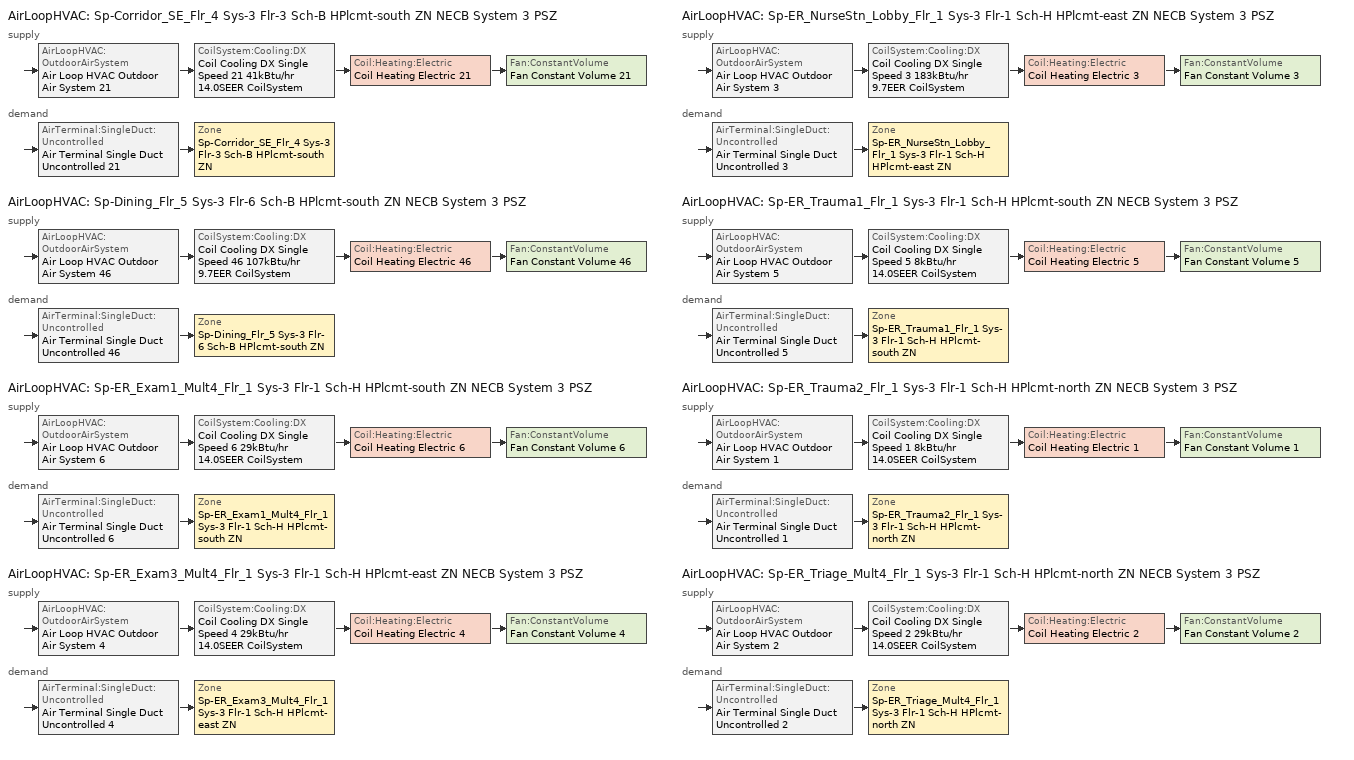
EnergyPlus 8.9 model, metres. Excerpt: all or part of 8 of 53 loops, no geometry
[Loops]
AirLoopHVAC 'Sp-Corridor_SE_Flr_4 Sys-3 Flr-3 Sch-B HPlcmt-south ZN NECB System 3 PSZ'
 supply: AirLoopHVAC:OutdoorAirSystem 'Air Loop HVAC Outdoor Air System 21' > CoilSystem:Cooling:DX 'Coil Cooling DX Single Speed 21 41kBtu/hr 14.0SEER CoilSystem' > Coil:Heating:Electric 'Coil Heating Electric 21' > Fan:ConstantVolume 'Fan Constant Volume 21'
 demand: AirTerminal:SingleDuct:Uncontrolled 'Air Terminal Single Duct Uncontrolled 21' > Zone 'Sp-Corridor_SE_Flr_4 Sys-3 Flr-3 Sch-B HPlcmt-south ZN'
AirLoopHVAC 'Sp-Dining_Flr_5 Sys-3 Flr-6 Sch-B HPlcmt-south ZN NECB System 3 PSZ'
 supply: AirLoopHVAC:OutdoorAirSystem 'Air Loop HVAC Outdoor Air System 46' > CoilSystem:Cooling:DX 'Coil Cooling DX Single Speed 46 107kBtu/hr 9.7EER CoilSystem' > Coil:Heating:Electric 'Coil Heating Electric 46' > Fan:ConstantVolume 'Fan Constant Volume 46'
 demand: AirTerminal:SingleDuct:Uncontrolled 'Air Terminal Single Duct Uncontrolled 46' > Zone 'Sp-Dining_Flr_5 Sys-3 Flr-6 Sch-B HPlcmt-south ZN'
AirLoopHVAC 'Sp-ER_Exam1_Mult4_Flr_1 Sys-3 Flr-1 Sch-H HPlcmt-south ZN NECB System 3 PSZ'
 supply: AirLoopHVAC:OutdoorAirSystem 'Air Loop HVAC Outdoor Air System 6' > CoilSystem:Cooling:DX 'Coil Cooling DX Single Speed 6 29kBtu/hr 14.0SEER CoilSystem' > Coil:Heating:Electric 'Coil Heating Electric 6' > Fan:ConstantVolume 'Fan Constant Volume 6'
 demand: AirTerminal:SingleDuct:Uncontrolled 'Air Terminal Single Duct Uncontrolled 6' > Zone 'Sp-ER_Exam1_Mult4_Flr_1 Sys-3 Flr-1 Sch-H HPlcmt-south ZN'
AirLoopHVAC 'Sp-ER_Exam3_Mult4_Flr_1 Sys-3 Flr-1 Sch-H HPlcmt-east ZN NECB System 3 PSZ'
 supply: AirLoopHVAC:OutdoorAirSystem 'Air Loop HVAC Outdoor Air System 4' > CoilSystem:Cooling:DX 'Coil Cooling DX Single Speed 4 29kBtu/hr 14.0SEER CoilSystem' > Coil:Heating:Electric 'Coil Heating Electric 4' > Fan:ConstantVolume 'Fan Constant Volume 4'
 demand: AirTerminal:SingleDuct:Uncontrolled 'Air Terminal Single Duct Uncontrolled 4' > Zone 'Sp-ER_Exam3_Mult4_Flr_1 Sys-3 Flr-1 Sch-H HPlcmt-east ZN'
AirLoopHVAC 'Sp-ER_NurseStn_Lobby_Flr_1 Sys-3 Flr-1 Sch-H HPlcmt-east ZN NECB System 3 PSZ'
 supply: AirLoopHVAC:OutdoorAirSystem 'Air Loop HVAC Outdoor Air System 3' > CoilSystem:Cooling:DX 'Coil Cooling DX Single Speed 3 183kBtu/hr 9.7EER CoilSystem' > Coil:Heating:Electric 'Coil Heating Electric 3' > Fan:ConstantVolume 'Fan Constant Volume 3'
 demand: AirTerminal:SingleDuct:Uncontrolled 'Air Terminal Single Duct Uncontrolled 3' > Zone 'Sp-ER_NurseStn_Lobby_Flr_1 Sys-3 Flr-1 Sch-H HPlcmt-east ZN'
AirLoopHVAC 'Sp-ER_Trauma1_Flr_1 Sys-3 Flr-1 Sch-H HPlcmt-south ZN NECB System 3 PSZ'
 supply: AirLoopHVAC:OutdoorAirSystem 'Air Loop HVAC Outdoor Air System 5' > CoilSystem:Cooling:DX 'Coil Cooling DX Single Speed 5 8kBtu/hr 14.0SEER CoilSystem' > Coil:Heating:Electric 'Coil Heating Electric 5' > Fan:ConstantVolume 'Fan Constant Volume 5'
 demand: AirTerminal:SingleDuct:Uncontrolled 'Air Terminal Single Duct Uncontrolled 5' > Zone 'Sp-ER_Trauma1_Flr_1 Sys-3 Flr-1 Sch-H HPlcmt-south ZN'
AirLoopHVAC 'Sp-ER_Trauma2_Flr_1 Sys-3 Flr-1 Sch-H HPlcmt-north ZN NECB System 3 PSZ'
 supply: AirLoopHVAC:OutdoorAirSystem 'Air Loop HVAC Outdoor Air System 1' > CoilSystem:Cooling:DX 'Coil Cooling DX Single Speed 1 8kBtu/hr 14.0SEER CoilSystem' > Coil:Heating:Electric 'Coil Heating Electric 1' > Fan:ConstantVolume 'Fan Constant Volume 1'
 demand: AirTerminal:SingleDuct:Uncontrolled 'Air Terminal Single Duct Uncontrolled 1' > Zone 'Sp-ER_Trauma2_Flr_1 Sys-3 Flr-1 Sch-H HPlcmt-north ZN'
AirLoopHVAC 'Sp-ER_Triage_Mult4_Flr_1 Sys-3 Flr-1 Sch-H HPlcmt-north ZN NECB System 3 PSZ'
 supply: AirLoopHVAC:OutdoorAirSystem 'Air Loop HVAC Outdoor Air System 2' > CoilSystem:Cooling:DX 'Coil Cooling DX Single Speed 2 29kBtu/hr 14.0SEER CoilSystem' > Coil:Heating:Electric 'Coil Heating Electric 2' > Fan:ConstantVolume 'Fan Constant Volume 2'
 demand: AirTerminal:SingleDuct:Uncontrolled 'Air Terminal Single Duct Uncontrolled 2' > Zone 'Sp-ER_Triage_Mult4_Flr_1 Sys-3 Flr-1 Sch-H HPlcmt-north ZN'
[DesignSpecification:OutdoorAir] Outdoor Air Method=Sum; Outdoor Air Flow per Person {m3/s-person}=0; Outdoor Air Flow per Zone {m3/s}=0; Outdoor Air Flow Air Changes per Hour {1/hr}=0
Name | Outdoor Air Flow per Zone Floor Area {m3/s-m2}
Space Function Hospital corr. >= 2.4m-sch-B Ventilation | 0.000762
Space Function Dining - bar lounge/leisure Ventilation | 0.0035814
Space Function Hospital - emergency Ventilation | 0.003048
Space Function Hospital - nurses' station Ventilation | 0.001524
[DesignSpecification:ZoneAirDistribution] Zone Air Distribution Effectiveness in Cooling Mode=1; Zone Air Distribution Effectiveness in Heating Mode=1
Sp-Corridor_SE_Flr_4 Sys-3 Flr-3 Sch-B HPlcmt-south ZN Design Spec Zone Air Dist; Sp-Dining_Flr_5 Sys-3 Flr-6 Sch-B HPlcmt-south ZN Design Spec Zone Air Dist; Sp-ER_Exam1_Mult4_Flr_1 Sys-3 Flr-1 Sch-H HPlcmt-south ZN Design Spec Zone Air Dist; Sp-ER_Exam3_Mult4_Flr_1 Sys-3 Flr-1 Sch-H HPlcmt-east ZN Design Spec Zone Air Dist; Sp-ER_NurseStn_Lobby_Flr_1 Sys-3 Flr-1 Sch-H HPlcmt-east ZN Design Spec Zone Air Dist; Sp-ER_Trauma1_Flr_1 Sys-3 Flr-1 Sch-H HPlcmt-south ZN Design Spec Zone Air Dist; Sp-ER_Trauma2_Flr_1 Sys-3 Flr-1 Sch-H HPlcmt-north ZN Design Spec Zone Air Dist; Sp-ER_Triage_Mult4_Flr_1 Sys-3 Flr-1 Sch-H HPlcmt-north ZN Design Spec Zone Air Dist
[Sizing:Zone] Zone Cooling Design Supply Air Temperature Input Method=SupplyAirTemperature; Zone Cooling Design Supply Air Temperature {C}=13; Zone Cooling Design Supply Air Temperature Difference {deltaC}=11.11; Zone Heating Design Supply Air Temperature Input Method=SupplyAirTemperature; Zone Heating Design Supply Air Temperature {C}=43; Zone Heating Design Supply Air Temperature Difference {deltaC}=11.11; Zone Cooling Design Supply Air Humidity Ratio {kgWater/kgDryAir}=0.0085; Zone Heating Design Supply Air Humidity Ratio {kgWater/kgDryAir}=0.008; Zone Heating Sizing Factor=1.3; Zone Cooling Sizing Factor=1.1; Cooling Design Air Flow Method=DesignDay; Cooling Design Air Flow Rate {m3/s}=0; Cooling Minimum Air Flow per Zone Floor Area {m3/s-m2}=0.000762; Cooling Minimum Air Flow {m3/s}=0; Cooling Minimum Air Flow Fraction=0; Heating Design Air Flow Method=DesignDay; Heating Design Air Flow Rate {m3/s}=0; Heating Maximum Air Flow per Zone Floor Area {m3/s-m2}=0.002032; Heating Maximum Air Flow {m3/s}=0.141576; Heating Maximum Air Flow Fraction=0.3; Account for Dedicated Outdoor Air System=No
Name | Design Specification Outdoor Air Object | Design Specification Zone Air Distribution Object
Sp-Corridor_SE_Flr_4 Sys-3 Flr-3 Sch-B HPlcmt-south ZN | Space Function Hospital corr. >= 2.4m-sch-B Ventilation | Sp-Corridor_SE_Flr_4 Sys-3 Flr-3 Sch-B HPlcmt-south ZN Design Spec Zone Air Dist
Sp-Dining_Flr_5 Sys-3 Flr-6 Sch-B HPlcmt-south ZN | Space Function Dining - bar lounge/leisure Ventilation | Sp-Dining_Flr_5 Sys-3 Flr-6 Sch-B HPlcmt-south ZN Design Spec Zone Air Dist
Sp-ER_Exam1_Mult4_Flr_1 Sys-3 Flr-1 Sch-H HPlcmt-south ZN | Space Function Hospital - emergency Ventilation | Sp-ER_Exam1_Mult4_Flr_1 Sys-3 Flr-1 Sch-H HPlcmt-south ZN Design Spec Zone Air Dist
Sp-ER_Exam3_Mult4_Flr_1 Sys-3 Flr-1 Sch-H HPlcmt-east ZN | Space Function Hospital - emergency Ventilation | Sp-ER_Exam3_Mult4_Flr_1 Sys-3 Flr-1 Sch-H HPlcmt-east ZN Design Spec Zone Air Dist
Sp-ER_NurseStn_Lobby_Flr_1 Sys-3 Flr-1 Sch-H HPlcmt-east ZN | Space Function Hospital - nurses' station Ventilation | Sp-ER_NurseStn_Lobby_Flr_1 Sys-3 Flr-1 Sch-H HPlcmt-east ZN Design Spec Zone Air Dist
Sp-ER_Trauma1_Flr_1 Sys-3 Flr-1 Sch-H HPlcmt-south ZN | Space Function Hospital - emergency Ventilation | Sp-ER_Trauma1_Flr_1 Sys-3 Flr-1 Sch-H HPlcmt-south ZN Design Spec Zone Air Dist
Sp-ER_Trauma2_Flr_1 Sys-3 Flr-1 Sch-H HPlcmt-north ZN | Space Function Hospital - emergency Ventilation | Sp-ER_Trauma2_Flr_1 Sys-3 Flr-1 Sch-H HPlcmt-north ZN Design Spec Zone Air Dist
Sp-ER_Triage_Mult4_Flr_1 Sys-3 Flr-1 Sch-H HPlcmt-north ZN | Space Function Hospital - emergency Ventilation | Sp-ER_Triage_Mult4_Flr_1 Sys-3 Flr-1 Sch-H HPlcmt-north ZN Design Spec Zone Air Dist
[Sizing:System] Type of Load to Size On=Sensible; Design Outdoor Air Flow Rate {m3/s}=Autosize; Central Heating Maximum System Air Flow Ratio=1; Preheat Design Temperature {C}=7; Preheat Design Humidity Ratio {kgWater/kgDryAir}=0.008; Precool Design Temperature {C}=13; Precool Design Humidity Ratio {kgWater/kgDryAir}=0.008; Central Cooling Design Supply Air Temperature {C}=13; Central Heating Design Supply Air Temperature {C}=43; Type of Zone Sum to Use=NonCoincident; 100% Outdoor Air in Cooling=No; 100% Outdoor Air in Heating=No; Central Cooling Design Supply Air Humidity Ratio {kgWater/kgDryAir}=0.0085; Central Heating Design Supply Air Humidity Ratio {kgWater/kgDryAir}=0.008; Cooling Supply Air Flow Rate Method=DesignDay; Cooling Supply Air Flow Rate {m3/s}=0; Cooling Supply Air Flow Rate Per Floor Area {m3/s-m2}=0.00996765; Cooling Fraction of Autosized Cooling Supply Air Flow Rate=1; Cooling Supply Air Flow Rate Per Unit Cooling Capacity {m3/s-W}=3.94755e-05; Heating Supply Air Flow Rate Method=DesignDay; Heating Supply Air Flow Rate {m3/s}=0; Heating Supply Air Flow Rate Per Floor Area {m3/s-m2}=0.00996765; Heating Fraction of Autosized Heating Supply Air Flow Rate=1; Heating Fraction of Autosized Cooling Supply Air Flow Rate=1; Heating Supply Air Flow Rate Per Unit Heating Capacity {m3/s-W}=3.15882e-05; System Outdoor Air Method=ZoneSum; Zone Maximum Outdoor Air Fraction=1; Cooling Design Capacity Method=CoolingDesignCapacity; Cooling Design Capacity {W}=Autosize; Cooling Design Capacity Per Floor Area {W/m2}=234.7; Fraction of Autosized Cooling Design Capacity=1; Heating Design Capacity Method=HeatingDesignCapacity; Heating Design Capacity {W}=Autosize; Heating Design Capacity Per Floor Area {W/m2}=157; Fraction of Autosized Heating Design Capacity=1; Central Cooling Capacity Control Method=OnOff
Sp-Corridor_SE_Flr_4 Sys-3 Flr-3 Sch-B HPlcmt-south ZN NECB System 3 PSZ; Sp-Dining_Flr_5 Sys-3 Flr-6 Sch-B HPlcmt-south ZN NECB System 3 PSZ; Sp-ER_Exam1_Mult4_Flr_1 Sys-3 Flr-1 Sch-H HPlcmt-south ZN NECB System 3 PSZ; Sp-ER_Exam3_Mult4_Flr_1 Sys-3 Flr-1 Sch-H HPlcmt-east ZN NECB System 3 PSZ; Sp-ER_NurseStn_Lobby_Flr_1 Sys-3 Flr-1 Sch-H HPlcmt-east ZN NECB System 3 PSZ; Sp-ER_Trauma1_Flr_1 Sys-3 Flr-1 Sch-H HPlcmt-south ZN NECB System 3 PSZ; Sp-ER_Trauma2_Flr_1 Sys-3 Flr-1 Sch-H HPlcmt-north ZN NECB System 3 PSZ; Sp-ER_Triage_Mult4_Flr_1 Sys-3 Flr-1 Sch-H HPlcmt-north ZN NECB System 3 PSZ
[ZoneControl:Thermostat]
Name | Zone or ZoneList | Control Type Schedule | Control 1
Sp-Corridor_SE_Flr_4 Sys-3 Flr-3 Sch-B HPlcmt-south ZN Thermostat | Sp-Corridor_SE_Flr_4 Sys-3 Flr-3 Sch-B HPlcmt-south ZN | Sp-Corridor_SE_Flr_4 Sys-3 Flr-3 Sch-B HPlcmt-south ZN Thermostat Schedule | Space Function Hospital corr. >= 2.4m-sch-B Thermostat 11
Sp-Dining_Flr_5 Sys-3 Flr-6 Sch-B HPlcmt-south ZN Thermostat | Sp-Dining_Flr_5 Sys-3 Flr-6 Sch-B HPlcmt-south ZN | Sp-Dining_Flr_5 Sys-3 Flr-6 Sch-B HPlcmt-south ZN Thermostat Schedule | Space Function Dining - bar lounge/leisure Thermostat 2
Sp-ER_Exam1_Mult4_Flr_1 Sys-3 Flr-1 Sch-H HPlcmt-south ZN Thermostat | Sp-ER_Exam1_Mult4_Flr_1 Sys-3 Flr-1 Sch-H HPlcmt-south ZN | Sp-ER_Exam1_Mult4_Flr_1 Sys-3 Flr-1 Sch-H HPlcmt-south ZN Thermostat Schedule | Space Function Hospital - emergency Thermostat 10
Sp-ER_Exam3_Mult4_Flr_1 Sys-3 Flr-1 Sch-H HPlcmt-east ZN Thermostat | Sp-ER_Exam3_Mult4_Flr_1 Sys-3 Flr-1 Sch-H HPlcmt-east ZN | Sp-ER_Exam3_Mult4_Flr_1 Sys-3 Flr-1 Sch-H HPlcmt-east ZN Thermostat Schedule | Space Function Hospital - emergency Thermostat 8
Sp-ER_NurseStn_Lobby_Flr_1 Sys-3 Flr-1 Sch-H HPlcmt-east ZN Thermostat | Sp-ER_NurseStn_Lobby_Flr_1 Sys-3 Flr-1 Sch-H HPlcmt-east ZN | Sp-ER_NurseStn_Lobby_Flr_1 Sys-3 Flr-1 Sch-H HPlcmt-east ZN Thermostat Schedule | Space Function Hospital - nurses' station Thermostat 7
Sp-ER_Trauma1_Flr_1 Sys-3 Flr-1 Sch-H HPlcmt-south ZN Thermostat | Sp-ER_Trauma1_Flr_1 Sys-3 Flr-1 Sch-H HPlcmt-south ZN | Sp-ER_Trauma1_Flr_1 Sys-3 Flr-1 Sch-H HPlcmt-south ZN Thermostat Schedule | Space Function Hospital - emergency Thermostat 9
Sp-ER_Trauma2_Flr_1 Sys-3 Flr-1 Sch-H HPlcmt-north ZN Thermostat | Sp-ER_Trauma2_Flr_1 Sys-3 Flr-1 Sch-H HPlcmt-north ZN | Sp-ER_Trauma2_Flr_1 Sys-3 Flr-1 Sch-H HPlcmt-north ZN Thermostat Schedule | Space Function Hospital - emergency Thermostat 6
Sp-ER_Triage_Mult4_Flr_1 Sys-3 Flr-1 Sch-H HPlcmt-north ZN Thermostat | Sp-ER_Triage_Mult4_Flr_1 Sys-3 Flr-1 Sch-H HPlcmt-north ZN | Sp-ER_Triage_Mult4_Flr_1 Sys-3 Flr-1 Sch-H HPlcmt-north ZN Thermostat Schedule | Space Function Hospital - emergency Thermostat 7
[ThermostatSetpoint:DualSetpoint]
Name | Heating Setpoint Temperature Schedule | Cooling Setpoint Temperature Schedule
Space Function Hospital corr. >= 2.4m-sch-B Thermostat 11; Space Function Dining - bar lounge/leisure Thermostat 2 | NECB-B-Thermostat Setpoint-Heating | NECB-B-Thermostat Setpoint-Cooling
Space Function Hospital - emergency Thermostat 10; Space Function Hospital - emergency Thermostat 8; Space Function Hospital - nurses' station Thermostat 7; Space Function Hospital - emergency Thermostat 9; Space Function Hospital - emergency Thermostat 6; Space Function Hospital - emergency Thermostat 7 | NECB-H-Thermostat Setpoint-Heating | NECB-H-Thermostat Setpoint-Cooling
[ZoneHVAC:Baseboard:Convective:Electric] Availability Schedule=Always On Discrete; Heating Design Capacity {W}=Autosize; Efficiency=1
Zone HVAC Baseboard Convective Electric 21; Zone HVAC Baseboard Convective Electric 46; Zone HVAC Baseboard Convective Electric 6; Zone HVAC Baseboard Convective Electric 4; Zone HVAC Baseboard Convective Electric 3; Zone HVAC Baseboard Convective Electric 5; Zone HVAC Baseboard Convective Electric 1; Zone HVAC Baseboard Convective Electric 2
[AirTerminal:SingleDuct:Uncontrolled] Availability Schedule=Always On Discrete; Maximum Air Flow Rate {m3/s}=AutoSize
Air Terminal Single Duct Uncontrolled 21; Air Terminal Single Duct Uncontrolled 46; Air Terminal Single Duct Uncontrolled 6; Air Terminal Single Duct Uncontrolled 4; Air Terminal Single Duct Uncontrolled 3; Air Terminal Single Duct Uncontrolled 5; Air Terminal Single Duct Uncontrolled 1; Air Terminal Single Duct Uncontrolled 2
[Zone equipment]
Sp-Corridor_SE_Flr_4 Sys-3 Flr-3 Sch-B HPlcmt-south ZN: Air Terminal Single Duct Uncontrolled 21, Zone HVAC Baseboard Convective Electric 21
Sp-Dining_Flr_5 Sys-3 Flr-6 Sch-B HPlcmt-south ZN: Air Terminal Single Duct Uncontrolled 46, Zone HVAC Baseboard Convective Electric 46
Sp-ER_Exam1_Mult4_Flr_1 Sys-3 Flr-1 Sch-H HPlcmt-south ZN: Air Terminal Single Duct Uncontrolled 6, Zone HVAC Baseboard Convective Electric 6
Sp-ER_Exam3_Mult4_Flr_1 Sys-3 Flr-1 Sch-H HPlcmt-east ZN: Air Terminal Single Duct Uncontrolled 4, Zone HVAC Baseboard Convective Electric 4
Sp-ER_NurseStn_Lobby_Flr_1 Sys-3 Flr-1 Sch-H HPlcmt-east ZN: Air Terminal Single Duct Uncontrolled 3, Zone HVAC Baseboard Convective Electric 3
Sp-ER_Trauma1_Flr_1 Sys-3 Flr-1 Sch-H HPlcmt-south ZN: Air Terminal Single Duct Uncontrolled 5, Zone HVAC Baseboard Convective Electric 5
Sp-ER_Trauma2_Flr_1 Sys-3 Flr-1 Sch-H HPlcmt-north ZN: Air Terminal Single Duct Uncontrolled 1, Zone HVAC Baseboard Convective Electric 1
Sp-ER_Triage_Mult4_Flr_1 Sys-3 Flr-1 Sch-H HPlcmt-north ZN: Air Terminal Single Duct Uncontrolled 2, Zone HVAC Baseboard Convective Electric 2
[Fan:ConstantVolume] Fan Total Efficiency=0.39975; Pressure Rise {Pa}=640; Maximum Flow Rate {m3/s}=AutoSize; Motor Efficiency=0.615; Motor In Airstream Fraction=1
Name | Availability Schedule
Fan Constant Volume 21 | Sp-Corridor_SE_Flr_4 Sys-3 Flr-3 Sch-B HPlcmt-south ZN NECB System 3 PSZ Occ Sch
Fan Constant Volume 46 | Sp-Dining_Flr_5 Sys-3 Flr-6 Sch-B HPlcmt-south ZN NECB System 3 PSZ Occ Sch
Fan Constant Volume 6; Fan Constant Volume 4; Fan Constant Volume 5; Fan Constant Volume 1; Fan Constant Volume 2 | Always On Discrete
Fan Constant Volume 3 | Sp-ER_NurseStn_Lobby_Flr_1 Sys-3 Flr-1 Sch-H HPlcmt-east ZN NECB System 3 PSZ Occ Sch
[Coil:Cooling:DX:SingleSpeed] Availability Schedule=Always On Discrete; Gross Rated Total Cooling Capacity {W}=Autosize; Gross Rated Sensible Heat Ratio=Autosize; Rated Air Flow Rate {m3/s}=Autosize; Rated Evaporator Fan Power Per Volume Flow Rate {W/(m3/s)}=773.3; Condenser Type=AirCooled; Evaporative Condenser Effectiveness=0; Evaporative Condenser Air Flow Rate {m3/s}=Autosize; Evaporative Condenser Pump Rated Power Consumption {W}=Autosize; Crankcase Heater Capacity {W}=0; Maximum Outdoor Dry-Bulb Temperature for Crankcase Heater Operation {C}=0; Basin Heater Capacity {W/K}=0; Basin Heater Setpoint Temperature {C}=10
Name | Gross Rated Cooling COP {W/W} | Total Cooling Capacity Function of Temperature Curve | Total Cooling Capacity Function of Flow Fraction Curve | Energy Input Ratio Function of Temperature Curve | Energy Input Ratio Function of Flow Fraction Curve | Part Load Fraction Correlation Curve
Coil Cooling DX Single Speed 21 41kBtu/hr 14.0SEER | 3.8248 | DXCOOL-NECB2011-REF-CAPFT 13 | DXCOOL-NECB2011-REF-CAPFFLOW 13 | DXCOOL-NECB2011-REF-COOLEIRFT 13 | DXCOOL-NECB2011-REF-COOLEIRFFLOW 13 | DXCOOL-NECB2011-REF-COOLPLFFPLR 13
Coil Cooling DX Single Speed 46 107kBtu/hr 9.7EER | 3.36003 | DXCOOL-NECB2011-REF-CAPFT 40 | DXCOOL-NECB2011-REF-CAPFFLOW 40 | DXCOOL-NECB2011-REF-COOLEIRFT 40 | DXCOOL-NECB2011-REF-COOLEIRFFLOW 40 | DXCOOL-NECB2011-REF-COOLPLFFPLR 40
Coil Cooling DX Single Speed 6 29kBtu/hr 14.0SEER | 3.8248 | DXCOOL-NECB2011-REF-CAPFT 44 | DXCOOL-NECB2011-REF-CAPFFLOW 44 | DXCOOL-NECB2011-REF-COOLEIRFT 44 | DXCOOL-NECB2011-REF-COOLEIRFFLOW 44 | DXCOOL-NECB2011-REF-COOLPLFFPLR 44
Coil Cooling DX Single Speed 4 29kBtu/hr 14.0SEER | 3.8248 | DXCOOL-NECB2011-REF-CAPFT 33 | DXCOOL-NECB2011-REF-CAPFFLOW 33 | DXCOOL-NECB2011-REF-COOLEIRFT 33 | DXCOOL-NECB2011-REF-COOLEIRFFLOW 33 | DXCOOL-NECB2011-REF-COOLPLFFPLR 33
Coil Cooling DX Single Speed 3 183kBtu/hr 9.7EER | 3.41788 | DXCOOL-NECB2011-REF-CAPFT 22 | DXCOOL-NECB2011-REF-CAPFFLOW 22 | DXCOOL-NECB2011-REF-COOLEIRFT 22 | DXCOOL-NECB2011-REF-COOLEIRFFLOW 22 | DXCOOL-NECB2011-REF-COOLPLFFPLR 22
Coil Cooling DX Single Speed 5 8kBtu/hr 14.0SEER | 3.8248 | DXCOOL-NECB2011-REF-CAPFT 43 | DXCOOL-NECB2011-REF-CAPFFLOW 43 | DXCOOL-NECB2011-REF-COOLEIRFT 43 | DXCOOL-NECB2011-REF-COOLEIRFFLOW 43 | DXCOOL-NECB2011-REF-COOLPLFFPLR 43
Coil Cooling DX Single Speed 1 8kBtu/hr 14.0SEER | 3.8248 | DXCOOL-NECB2011-REF-CAPFT | DXCOOL-NECB2011-REF-CAPFFLOW | DXCOOL-NECB2011-REF-COOLEIRFT | DXCOOL-NECB2011-REF-COOLEIRFFLOW | DXCOOL-NECB2011-REF-COOLPLFFPLR
Coil Cooling DX Single Speed 2 29kBtu/hr 14.0SEER | 3.8248 | DXCOOL-NECB2011-REF-CAPFT 11 | DXCOOL-NECB2011-REF-CAPFFLOW 11 | DXCOOL-NECB2011-REF-COOLEIRFT 11 | DXCOOL-NECB2011-REF-COOLEIRFFLOW 11 | DXCOOL-NECB2011-REF-COOLPLFFPLR 11
[Coil:Heating:Electric] Availability Schedule=Always On Discrete; Efficiency=1; Nominal Capacity {W}=Autosize
Coil Heating Electric 21; Coil Heating Electric 46; Coil Heating Electric 6; Coil Heating Electric 4; Coil Heating Electric 3; Coil Heating Electric 5; Coil Heating Electric 1; Coil Heating Electric 2
[CoilSystem:Cooling:DX] Availability Schedule=Always On Discrete
Name | Cooling Coil
Coil Cooling DX Single Speed 21 41kBtu/hr 14.0SEER CoilSystem | Coil Cooling DX Single Speed 21 41kBtu/hr 14.0SEER
Coil Cooling DX Single Speed 46 107kBtu/hr 9.7EER CoilSystem | Coil Cooling DX Single Speed 46 107kBtu/hr 9.7EER
Coil Cooling DX Single Speed 6 29kBtu/hr 14.0SEER CoilSystem | Coil Cooling DX Single Speed 6 29kBtu/hr 14.0SEER
Coil Cooling DX Single Speed 4 29kBtu/hr 14.0SEER CoilSystem | Coil Cooling DX Single Speed 4 29kBtu/hr 14.0SEER
Coil Cooling DX Single Speed 3 183kBtu/hr 9.7EER CoilSystem | Coil Cooling DX Single Speed 3 183kBtu/hr 9.7EER
Coil Cooling DX Single Speed 5 8kBtu/hr 14.0SEER CoilSystem | Coil Cooling DX Single Speed 5 8kBtu/hr 14.0SEER
Coil Cooling DX Single Speed 1 8kBtu/hr 14.0SEER CoilSystem | Coil Cooling DX Single Speed 1 8kBtu/hr 14.0SEER
Coil Cooling DX Single Speed 2 29kBtu/hr 14.0SEER CoilSystem | Coil Cooling DX Single Speed 2 29kBtu/hr 14.0SEER
[Controller:OutdoorAir] Minimum Outdoor Air Flow Rate {m3/s}=0; Maximum Outdoor Air Flow Rate {m3/s}=Autosize; Economizer Control Action Type=ModulateFlow; Lockout Type=NoLockout; Minimum Limit Type=FixedMinimum; High Humidity Control=No; Control High Indoor Humidity Based on Outdoor Humidity Ratio=Yes; Heat Recovery Bypass Control Type=BypassWhenWithinEconomizerLimits
Name | Economizer Control Type | Economizer Maximum Limit Dry-Bulb Temperature {C} | Economizer Maximum Limit Enthalpy {J/kg} | Economizer Minimum Limit Dry-Bulb Temperature {C} | Minimum Outdoor Air Schedule | Mechanical Ventilation Controller
Controller Outdoor Air 21 | NoEconomizer | 28 | 64000 | -100 | Sp-Corridor_SE_Flr_4 Sys-3 Flr-3 Sch-B HPlcmt-south ZN NECB System 3 PSZ Occ Sch | Controller Mechanical Ventilation 21
Controller Outdoor Air 46 | DifferentialEnthalpy |  |  |  | Sp-Dining_Flr_5 Sys-3 Flr-6 Sch-B HPlcmt-south ZN NECB System 3 PSZ Occ Sch | Controller Mechanical Ventilation 46
Controller Outdoor Air 6 | NoEconomizer | 28 | 64000 | -100 | Always On Discrete | Controller Mechanical Ventilation 6
Controller Outdoor Air 4 | NoEconomizer | 28 | 64000 | -100 | Always On Discrete | Controller Mechanical Ventilation 4
Controller Outdoor Air 3 | DifferentialEnthalpy |  |  |  | Sp-ER_NurseStn_Lobby_Flr_1 Sys-3 Flr-1 Sch-H HPlcmt-east ZN NECB System 3 PSZ Occ Sch | Controller Mechanical Ventilation 3
Controller Outdoor Air 5 | NoEconomizer | 28 | 64000 | -100 | Always On Discrete | Controller Mechanical Ventilation 5
Controller Outdoor Air 1 | NoEconomizer | 28 | 64000 | -100 | Always On Discrete | Controller Mechanical Ventilation 1
Controller Outdoor Air 2 | NoEconomizer | 28 | 64000 | -100 | Always On Discrete | Controller Mechanical Ventilation 2
[Controller:MechanicalVentilation] Demand Controlled Ventilation=No; System Outdoor Air Method=ZoneSum
Name | Availability Schedule | Zone 1 | Design Specification Outdoor Air Object Name 1 | Design Specification Zone Air Distribution Object Name 1
Controller Mechanical Ventilation 21 | Sp-Corridor_SE_Flr_4 Sys-3 Flr-3 Sch-B HPlcmt-south ZN NECB System 3 PSZ Occ Sch | Sp-Corridor_SE_Flr_4 Sys-3 Flr-3 Sch-B HPlcmt-south ZN | Space Function Hospital corr. >= 2.4m-sch-B Ventilation | Sp-Corridor_SE_Flr_4 Sys-3 Flr-3 Sch-B HPlcmt-south ZN Design Spec Zone Air Dist
Controller Mechanical Ventilation 46 | Sp-Dining_Flr_5 Sys-3 Flr-6 Sch-B HPlcmt-south ZN NECB System 3 PSZ Occ Sch | Sp-Dining_Flr_5 Sys-3 Flr-6 Sch-B HPlcmt-south ZN | Space Function Dining - bar lounge/leisure Ventilation | Sp-Dining_Flr_5 Sys-3 Flr-6 Sch-B HPlcmt-south ZN Design Spec Zone Air Dist
Controller Mechanical Ventilation 6 | Always On Discrete | Sp-ER_Exam1_Mult4_Flr_1 Sys-3 Flr-1 Sch-H HPlcmt-south ZN | Space Function Hospital - emergency Ventilation | Sp-ER_Exam1_Mult4_Flr_1 Sys-3 Flr-1 Sch-H HPlcmt-south ZN Design Spec Zone Air Dist
Controller Mechanical Ventilation 4 | Always On Discrete | Sp-ER_Exam3_Mult4_Flr_1 Sys-3 Flr-1 Sch-H HPlcmt-east ZN | Space Function Hospital - emergency Ventilation | Sp-ER_Exam3_Mult4_Flr_1 Sys-3 Flr-1 Sch-H HPlcmt-east ZN Design Spec Zone Air Dist
Controller Mechanical Ventilation 3 | Sp-ER_NurseStn_Lobby_Flr_1 Sys-3 Flr-1 Sch-H HPlcmt-east ZN NECB System 3 PSZ Occ Sch | Sp-ER_NurseStn_Lobby_Flr_1 Sys-3 Flr-1 Sch-H HPlcmt-east ZN | Space Function Hospital - nurses' station Ventilation | Sp-ER_NurseStn_Lobby_Flr_1 Sys-3 Flr-1 Sch-H HPlcmt-east ZN Design Spec Zone Air Dist
Controller Mechanical Ventilation 5 | Always On Discrete | Sp-ER_Trauma1_Flr_1 Sys-3 Flr-1 Sch-H HPlcmt-south ZN | Space Function Hospital - emergency Ventilation | Sp-ER_Trauma1_Flr_1 Sys-3 Flr-1 Sch-H HPlcmt-south ZN Design Spec Zone Air Dist
Controller Mechanical Ventilation 1 | Always On Discrete | Sp-ER_Trauma2_Flr_1 Sys-3 Flr-1 Sch-H HPlcmt-north ZN | Space Function Hospital - emergency Ventilation | Sp-ER_Trauma2_Flr_1 Sys-3 Flr-1 Sch-H HPlcmt-north ZN Design Spec Zone Air Dist
Controller Mechanical Ventilation 2 | Always On Discrete | Sp-ER_Triage_Mult4_Flr_1 Sys-3 Flr-1 Sch-H HPlcmt-north ZN | Space Function Hospital - emergency Ventilation | Sp-ER_Triage_Mult4_Flr_1 Sys-3 Flr-1 Sch-H HPlcmt-north ZN Design Spec Zone Air Dist
[AirLoopHVAC] Design Supply Air Flow Rate {m3/s}=AutoSize
Sp-Corridor_SE_Flr_4 Sys-3 Flr-3 Sch-B HPlcmt-south ZN NECB System 3 PSZ; Sp-Dining_Flr_5 Sys-3 Flr-6 Sch-B HPlcmt-south ZN NECB System 3 PSZ; Sp-ER_Exam1_Mult4_Flr_1 Sys-3 Flr-1 Sch-H HPlcmt-south ZN NECB System 3 PSZ; Sp-ER_Exam3_Mult4_Flr_1 Sys-3 Flr-1 Sch-H HPlcmt-east ZN NECB System 3 PSZ; Sp-ER_NurseStn_Lobby_Flr_1 Sys-3 Flr-1 Sch-H HPlcmt-east ZN NECB System 3 PSZ; Sp-ER_Trauma1_Flr_1 Sys-3 Flr-1 Sch-H HPlcmt-south ZN NECB System 3 PSZ; Sp-ER_Trauma2_Flr_1 Sys-3 Flr-1 Sch-H HPlcmt-north ZN NECB System 3 PSZ; Sp-ER_Triage_Mult4_Flr_1 Sys-3 Flr-1 Sch-H HPlcmt-north ZN NECB System 3 PSZ
[SetpointManager:SingleZone:Reheat] Control Variable=Temperature; Minimum Supply Air Temperature {C}=13; Maximum Supply Air Temperature {C}=43
Name | Control Zone
Setpoint Manager Single Zone Reheat 21 | Sp-Corridor_SE_Flr_4 Sys-3 Flr-3 Sch-B HPlcmt-south ZN
Setpoint Manager Single Zone Reheat 46 | Sp-Dining_Flr_5 Sys-3 Flr-6 Sch-B HPlcmt-south ZN
Setpoint Manager Single Zone Reheat 6 | Sp-ER_Exam1_Mult4_Flr_1 Sys-3 Flr-1 Sch-H HPlcmt-south ZN
Setpoint Manager Single Zone Reheat 4 | Sp-ER_Exam3_Mult4_Flr_1 Sys-3 Flr-1 Sch-H HPlcmt-east ZN
Setpoint Manager Single Zone Reheat 3 | Sp-ER_NurseStn_Lobby_Flr_1 Sys-3 Flr-1 Sch-H HPlcmt-east ZN
Setpoint Manager Single Zone Reheat 5 | Sp-ER_Trauma1_Flr_1 Sys-3 Flr-1 Sch-H HPlcmt-south ZN
Setpoint Manager Single Zone Reheat 1 | Sp-ER_Trauma2_Flr_1 Sys-3 Flr-1 Sch-H HPlcmt-north ZN
Setpoint Manager Single Zone Reheat 2 | Sp-ER_Triage_Mult4_Flr_1 Sys-3 Flr-1 Sch-H HPlcmt-north ZN
[SetpointManager:MixedAir] Control Variable=Temperature
Node 285 OS Default SPM; Node 284 OS Default SPM; Node 283 OS Default SPM; Node 560 OS Default SPM; Node 559 OS Default SPM; Node 558 OS Default SPM; Node 120 OS Default SPM; Node 119 OS Default SPM; Node 118 OS Default SPM; Node 98 OS Default SPM; Node 97 OS Default SPM; Node 96 OS Default SPM; Node 87 OS Default SPM; Node 86 OS Default SPM; Node 85 OS Default SPM; Node 109 OS Default SPM; Node 108 OS Default SPM; Node 107 OS Default SPM; Node 65 OS Default SPM; Node 64 OS Default SPM; Node 63 OS Default SPM; Node 76 OS Default SPM; Node 75 OS Default SPM; Node 74 OS Default SPM
[Schedule:Day:Interval]
NECB-B-Thermostat Setpoint-Heating Sun|Hol Day: No, 01:00, 18, 02:00, 22, 09:00, 18, 10:00, 20, 23:00, 22, 24:00, 18
NECB-B-Thermostat Setpoint-Heating Default|Wkdy Day; NECB-B-Thermostat Setpoint-Heating Sat Day; NECB-B-Thermostat Setpoint-Heating Default: No, 02:00, 22, 08:00, 18, 09:00, 20, 24:00, 22
NECB-B-Thermostat Setpoint-Cooling Sun|Hol Day: No, 09:00, 35, 23:00, 24, 24:00, 35
NECB-B-Thermostat Setpoint-Cooling Default|Wkdy Day; NECB-B-Thermostat Setpoint-Cooling Sat Day; NECB-B-Thermostat Setpoint-Cooling Default: No, 01:00, 24, 08:00, 35, 24:00, 24
Sp-Corridor_SE_Flr_4 Sys-3 Flr-3 Sch-B HPlcmt-south ZN NECB System 3 PSZ Occ Sch Sunday; Sp-Dining_Flr_5 Sys-3 Flr-6 Sch-B HPlcmt-south ZN NECB System 3 PSZ Occ Sch Sunday: No, 01:00, 0, 02:00, 1, 11:00, 0, 23:00, 1, 24:00, 0
Sp-Corridor_SE_Flr_4 Sys-3 Flr-3 Sch-B HPlcmt-south ZN NECB System 3 PSZ Occ Sch Monday; Sp-Corridor_SE_Flr_4 Sys-3 Flr-3 Sch-B HPlcmt-south ZN NECB System 3 PSZ Occ Sch Tuesday; Sp-Corridor_SE_Flr_4 Sys-3 Flr-3 Sch-B HPlcmt-south ZN NECB System 3 PSZ Occ Sch Wednesday; Sp-Corridor_SE_Flr_4 Sys-3 Flr-3 Sch-B HPlcmt-south ZN NECB System 3 PSZ Occ Sch Thursday; Sp-Corridor_SE_Flr_4 Sys-3 Flr-3 Sch-B HPlcmt-south ZN NECB System 3 PSZ Occ Sch Friday; Sp-Dining_Flr_5 Sys-3 Flr-6 Sch-B HPlcmt-south ZN NECB System 3 PSZ Occ Sch Monday; Sp-Dining_Flr_5 Sys-3 Flr-6 Sch-B HPlcmt-south ZN NECB System 3 PSZ Occ Sch Tuesday; Sp-Dining_Flr_5 Sys-3 Flr-6 Sch-B HPlcmt-south ZN NECB System 3 PSZ Occ Sch Wednesday; Sp-Dining_Flr_5 Sys-3 Flr-6 Sch-B HPlcmt-south ZN NECB System 3 PSZ Occ Sch Thursday; Sp-Dining_Flr_5 Sys-3 Flr-6 Sch-B HPlcmt-south ZN NECB System 3 PSZ Occ Sch Friday: No, 01:00, 1, 10:00, 0, 24:00, 1
Sp-Corridor_SE_Flr_4 Sys-3 Flr-3 Sch-B HPlcmt-south ZN NECB System 3 PSZ Occ Sch Saturday; Sp-Dining_Flr_5 Sys-3 Flr-6 Sch-B HPlcmt-south ZN NECB System 3 PSZ Occ Sch Saturday: No, 02:00, 1, 10:00, 0, 24:00, 1
Sp-Corridor_SE_Flr_4 Sys-3 Flr-3 Sch-B HPlcmt-south ZN NECB System 3 PSZ Occ Sch Default; Sp-Corridor_SE_Flr_4 Sys-3 Flr-3 Sch-B HPlcmt-south ZN NECB System 3 PSZ Occ Sch Summer Design Day; Sp-Corridor_SE_Flr_4 Sys-3 Flr-3 Sch-B HPlcmt-south ZN NECB System 3 PSZ Occ Sch Winter Design Day; Sp-Dining_Flr_5 Sys-3 Flr-6 Sch-B HPlcmt-south ZN NECB System 3 PSZ Occ Sch Default; Sp-Dining_Flr_5 Sys-3 Flr-6 Sch-B HPlcmt-south ZN NECB System 3 PSZ Occ Sch Summer Design Day; Sp-Dining_Flr_5 Sys-3 Flr-6 Sch-B HPlcmt-south ZN NECB System 3 PSZ Occ Sch Winter Design Day; Sp-ER_NurseStn_Lobby_Flr_1 Sys-3 Flr-1 Sch-H HPlcmt-east ZN NECB System 3 PSZ Occ Sch Sunday; Sp-ER_NurseStn_Lobby_Flr_1 Sys-3 Flr-1 Sch-H HPlcmt-east ZN NECB System 3 PSZ Occ Sch Monday; Sp-ER_NurseStn_Lobby_Flr_1 Sys-3 Flr-1 Sch-H HPlcmt-east ZN NECB System 3 PSZ Occ Sch Tuesday; Sp-ER_NurseStn_Lobby_Flr_1 Sys-3 Flr-1 Sch-H HPlcmt-east ZN NECB System 3 PSZ Occ Sch Wednesday; Sp-ER_NurseStn_Lobby_Flr_1 Sys-3 Flr-1 Sch-H HPlcmt-east ZN NECB System 3 PSZ Occ Sch Thursday; Sp-ER_NurseStn_Lobby_Flr_1 Sys-3 Flr-1 Sch-H HPlcmt-east ZN NECB System 3 PSZ Occ Sch Friday; Sp-ER_NurseStn_Lobby_Flr_1 Sys-3 Flr-1 Sch-H HPlcmt-east ZN NECB System 3 PSZ Occ Sch Saturday; Sp-ER_NurseStn_Lobby_Flr_1 Sys-3 Flr-1 Sch-H HPlcmt-east ZN NECB System 3 PSZ Occ Sch Default; Sp-ER_NurseStn_Lobby_Flr_1 Sys-3 Flr-1 Sch-H HPlcmt-east ZN NECB System 3 PSZ Occ Sch Summer Design Day; Sp-ER_NurseStn_Lobby_Flr_1 Sys-3 Flr-1 Sch-H HPlcmt-east ZN NECB System 3 PSZ Occ Sch Winter Design Day: No, 24:00, 1
NECB-H-Thermostat Setpoint-Heating Sun|Hol Day; NECB-H-Thermostat Setpoint-Heating Default|Wkdy Day; NECB-H-Thermostat Setpoint-Heating Sat Day; NECB-H-Thermostat Setpoint-Heating Default: No, 01:00, 22, 07:00, 18, 08:00, 20, 24:00, 22
NECB-H-Thermostat Setpoint-Cooling Sun|Hol Day; NECB-H-Thermostat Setpoint-Cooling Default|Wkdy Day; NECB-H-Thermostat Setpoint-Cooling Sat Day; NECB-H-Thermostat Setpoint-Cooling Default: No, 24:00, 24
[Schedule:Week:Daily]
Schedule:Week:Daily {1494dcd8-e662-414d-95b9-3ccc55648f0f}: NECB-B-Thermostat Setpoint-Heating Sun|Hol Day, NECB-B-Thermostat Setpoint-Heating Default|Wkdy Day, NECB-B-Thermostat Setpoint-Heating Default|Wkdy Day, NECB-B-Thermostat Setpoint-Heating Default|Wkdy Day, NECB-B-Thermostat Setpoint-Heating Default|Wkdy Day, NECB-B-Thermostat Setpoint-Heating Default|Wkdy Day, NECB-B-Thermostat Setpoint-Heating Sat Day, NECB-B-Thermostat Setpoint-Heating Default, NECB-B-Thermostat Setpoint-Heating Default, NECB-B-Thermostat Setpoint-Heating Default, NECB-B-Thermostat Setpoint-Heating Default, NECB-B-Thermostat Setpoint-Heating Default
Schedule:Week:Daily {b26ede2a-4198-4724-a4fa-2c99ced75df4}: NECB-B-Thermostat Setpoint-Cooling Sun|Hol Day, NECB-B-Thermostat Setpoint-Cooling Default|Wkdy Day, NECB-B-Thermostat Setpoint-Cooling Default|Wkdy Day, NECB-B-Thermostat Setpoint-Cooling Default|Wkdy Day, NECB-B-Thermostat Setpoint-Cooling Default|Wkdy Day, NECB-B-Thermostat Setpoint-Cooling Default|Wkdy Day, NECB-B-Thermostat Setpoint-Cooling Sat Day, NECB-B-Thermostat Setpoint-Cooling Default, NECB-B-Thermostat Setpoint-Cooling Default, NECB-B-Thermostat Setpoint-Cooling Default, NECB-B-Thermostat Setpoint-Cooling Default, NECB-B-Thermostat Setpoint-Cooling Default
Schedule:Week:Daily {078afa2d-a679-4051-98e7-fbe454ac644c}: Sp-Corridor_SE_Flr_4 Sys-3 Flr-3 Sch-B HPlcmt-south ZN NECB System 3 PSZ Occ Sch Sunday, Sp-Corridor_SE_Flr_4 Sys-3 Flr-3 Sch-B HPlcmt-south ZN NECB System 3 PSZ Occ Sch Monday, Sp-Corridor_SE_Flr_4 Sys-3 Flr-3 Sch-B HPlcmt-south ZN NECB System 3 PSZ Occ Sch Tuesday, Sp-Corridor_SE_Flr_4 Sys-3 Flr-3 Sch-B HPlcmt-south ZN NECB System 3 PSZ Occ Sch Wednesday, Sp-Corridor_SE_Flr_4 Sys-3 Flr-3 Sch-B HPlcmt-south ZN NECB System 3 PSZ Occ Sch Thursday, Sp-Corridor_SE_Flr_4 Sys-3 Flr-3 Sch-B HPlcmt-south ZN NECB System 3 PSZ Occ Sch Friday, Sp-Corridor_SE_Flr_4 Sys-3 Flr-3 Sch-B HPlcmt-south ZN NECB System 3 PSZ Occ Sch Saturday, Sp-Corridor_SE_Flr_4 Sys-3 Flr-3 Sch-B HPlcmt-south ZN NECB System 3 PSZ Occ Sch Default, Sp-Corridor_SE_Flr_4 Sys-3 Flr-3 Sch-B HPlcmt-south ZN NECB System 3 PSZ Occ Sch Summer Design Day, Sp-Corridor_SE_Flr_4 Sys-3 Flr-3 Sch-B HPlcmt-south ZN NECB System 3 PSZ Occ Sch Winter Design Day, Sp-Corridor_SE_Flr_4 Sys-3 Flr-3 Sch-B HPlcmt-south ZN NECB System 3 PSZ Occ Sch Default, Sp-Corridor_SE_Flr_4 Sys-3 Flr-3 Sch-B HPlcmt-south ZN NECB System 3 PSZ Occ Sch Default
Schedule:Week:Daily {5d281f78-553f-42b2-a015-a25c92cce7b2}: Sp-Dining_Flr_5 Sys-3 Flr-6 Sch-B HPlcmt-south ZN NECB System 3 PSZ Occ Sch Sunday, Sp-Dining_Flr_5 Sys-3 Flr-6 Sch-B HPlcmt-south ZN NECB System 3 PSZ Occ Sch Monday, Sp-Dining_Flr_5 Sys-3 Flr-6 Sch-B HPlcmt-south ZN NECB System 3 PSZ Occ Sch Tuesday, Sp-Dining_Flr_5 Sys-3 Flr-6 Sch-B HPlcmt-south ZN NECB System 3 PSZ Occ Sch Wednesday, Sp-Dining_Flr_5 Sys-3 Flr-6 Sch-B HPlcmt-south ZN NECB System 3 PSZ Occ Sch Thursday, Sp-Dining_Flr_5 Sys-3 Flr-6 Sch-B HPlcmt-south ZN NECB System 3 PSZ Occ Sch Friday, Sp-Dining_Flr_5 Sys-3 Flr-6 Sch-B HPlcmt-south ZN NECB System 3 PSZ Occ Sch Saturday, Sp-Dining_Flr_5 Sys-3 Flr-6 Sch-B HPlcmt-south ZN NECB System 3 PSZ Occ Sch Default, Sp-Dining_Flr_5 Sys-3 Flr-6 Sch-B HPlcmt-south ZN NECB System 3 PSZ Occ Sch Summer Design Day, Sp-Dining_Flr_5 Sys-3 Flr-6 Sch-B HPlcmt-south ZN NECB System 3 PSZ Occ Sch Winter Design Day, Sp-Dining_Flr_5 Sys-3 Flr-6 Sch-B HPlcmt-south ZN NECB System 3 PSZ Occ Sch Default, Sp-Dining_Flr_5 Sys-3 Flr-6 Sch-B HPlcmt-south ZN NECB System 3 PSZ Occ Sch Default
Schedule:Week:Daily {eb3798ff-0caf-4470-80db-6bbf830cd72e}: NECB-H-Thermostat Setpoint-Heating Sun|Hol Day, NECB-H-Thermostat Setpoint-Heating Default|Wkdy Day, NECB-H-Thermostat Setpoint-Heating Default|Wkdy Day, NECB-H-Thermostat Setpoint-Heating Default|Wkdy Day, NECB-H-Thermostat Setpoint-Heating Default|Wkdy Day, NECB-H-Thermostat Setpoint-Heating Default|Wkdy Day, NECB-H-Thermostat Setpoint-Heating Sat Day, NECB-H-Thermostat Setpoint-Heating Default, NECB-H-Thermostat Setpoint-Heating Default, NECB-H-Thermostat Setpoint-Heating Default, NECB-H-Thermostat Setpoint-Heating Default, NECB-H-Thermostat Setpoint-Heating Default
Schedule:Week:Daily {93cbbd78-3407-41b9-b5d8-ae8013d331b3}: NECB-H-Thermostat Setpoint-Cooling Sun|Hol Day, NECB-H-Thermostat Setpoint-Cooling Default|Wkdy Day, NECB-H-Thermostat Setpoint-Cooling Default|Wkdy Day, NECB-H-Thermostat Setpoint-Cooling Default|Wkdy Day, NECB-H-Thermostat Setpoint-Cooling Default|Wkdy Day, NECB-H-Thermostat Setpoint-Cooling Default|Wkdy Day, NECB-H-Thermostat Setpoint-Cooling Sat Day, NECB-H-Thermostat Setpoint-Cooling Default, NECB-H-Thermostat Setpoint-Cooling Default, NECB-H-Thermostat Setpoint-Cooling Default, NECB-H-Thermostat Setpoint-Cooling Default, NECB-H-Thermostat Setpoint-Cooling Default
Schedule:Week:Daily {280c00d1-1a7f-43d5-b6ab-627ab7760057}: Sp-ER_NurseStn_Lobby_Flr_1 Sys-3 Flr-1 Sch-H HPlcmt-east ZN NECB System 3 PSZ Occ Sch Sunday, Sp-ER_NurseStn_Lobby_Flr_1 Sys-3 Flr-1 Sch-H HPlcmt-east ZN NECB System 3 PSZ Occ Sch Monday, Sp-ER_NurseStn_Lobby_Flr_1 Sys-3 Flr-1 Sch-H HPlcmt-east ZN NECB System 3 PSZ Occ Sch Tuesday, Sp-ER_NurseStn_Lobby_Flr_1 Sys-3 Flr-1 Sch-H HPlcmt-east ZN NECB System 3 PSZ Occ Sch Wednesday, Sp-ER_NurseStn_Lobby_Flr_1 Sys-3 Flr-1 Sch-H HPlcmt-east ZN NECB System 3 PSZ Occ Sch Thursday, Sp-ER_NurseStn_Lobby_Flr_1 Sys-3 Flr-1 Sch-H HPlcmt-east ZN NECB System 3 PSZ Occ Sch Friday, Sp-ER_NurseStn_Lobby_Flr_1 Sys-3 Flr-1 Sch-H HPlcmt-east ZN NECB System 3 PSZ Occ Sch Saturday, Sp-ER_NurseStn_Lobby_Flr_1 Sys-3 Flr-1 Sch-H HPlcmt-east ZN NECB System 3 PSZ Occ Sch Default, Sp-ER_NurseStn_Lobby_Flr_1 Sys-3 Flr-1 Sch-H HPlcmt-east ZN NECB System 3 PSZ Occ Sch Summer Design Day, Sp-ER_NurseStn_Lobby_Flr_1 Sys-3 Flr-1 Sch-H HPlcmt-east ZN NECB System 3 PSZ Occ Sch Winter Design Day, Sp-ER_NurseStn_Lobby_Flr_1 Sys-3 Flr-1 Sch-H HPlcmt-east ZN NECB System 3 PSZ Occ Sch Default, Sp-ER_NurseStn_Lobby_Flr_1 Sys-3 Flr-1 Sch-H HPlcmt-east ZN NECB System 3 PSZ Occ Sch Default
[Schedule:Year]
NECB-B-Thermostat Setpoint-Heating: Schedule:Week:Daily {1494dcd8-e662-414d-95b9-3ccc55648f0f}, 1, 1, 12, 31
NECB-B-Thermostat Setpoint-Cooling: Schedule:Week:Daily {b26ede2a-4198-4724-a4fa-2c99ced75df4}, 1, 1, 12, 31
Sp-Corridor_SE_Flr_4 Sys-3 Flr-3 Sch-B HPlcmt-south ZN NECB System 3 PSZ Occ Sch: Schedule:Week:Daily {078afa2d-a679-4051-98e7-fbe454ac644c}, 1, 1, 12, 31
Sp-Dining_Flr_5 Sys-3 Flr-6 Sch-B HPlcmt-south ZN NECB System 3 PSZ Occ Sch: Schedule:Week:Daily {5d281f78-553f-42b2-a015-a25c92cce7b2}, 1, 1, 12, 31
NECB-H-Thermostat Setpoint-Heating: Schedule:Week:Daily {eb3798ff-0caf-4470-80db-6bbf830cd72e}, 1, 1, 12, 31
NECB-H-Thermostat Setpoint-Cooling: Schedule:Week:Daily {93cbbd78-3407-41b9-b5d8-ae8013d331b3}, 1, 1, 12, 31
Sp-ER_NurseStn_Lobby_Flr_1 Sys-3 Flr-1 Sch-H HPlcmt-east ZN NECB System 3 PSZ Occ Sch: Schedule:Week:Daily {280c00d1-1a7f-43d5-b6ab-627ab7760057}, 1, 1, 12, 31
[Schedule:Compact]
Sp-Corridor_SE_Flr_4 Sys-3 Flr-3 Sch-B HPlcmt-south ZN Thermostat Schedule; Sp-Dining_Flr_5 Sys-3 Flr-6 Sch-B HPlcmt-south ZN Thermostat Schedule; Sp-ER_Exam1_Mult4_Flr_1 Sys-3 Flr-1 Sch-H HPlcmt-south ZN Thermostat Schedule; Sp-ER_Exam3_Mult4_Flr_1 Sys-3 Flr-1 Sch-H HPlcmt-east ZN Thermostat Schedule; Sp-ER_NurseStn_Lobby_Flr_1 Sys-3 Flr-1 Sch-H HPlcmt-east ZN Thermostat Schedule; Sp-ER_Trauma1_Flr_1 Sys-3 Flr-1 Sch-H HPlcmt-south ZN Thermostat Schedule; Sp-ER_Trauma2_Flr_1 Sys-3 Flr-1 Sch-H HPlcmt-north ZN Thermostat Schedule; Sp-ER_Triage_Mult4_Flr_1 Sys-3 Flr-1 Sch-H HPlcmt-north ZN Thermostat Schedule: Through: 12/31, For: AllDays, Until: 24:00, 4
[Schedule:Constant]
Always On Discrete: Hourly Value=1
[Curve:Quadratic] Coefficient1 Constant=1; Coefficient2 x=0; Coefficient3 x**2=0; Minimum Value of x=0; Maximum Value of x=1
DXCOOL-NECB2011-REF-CAPFFLOW 13; DXCOOL-NECB2011-REF-COOLEIRFFLOW 13; DXCOOL-NECB2011-REF-CAPFFLOW 40; DXCOOL-NECB2011-REF-COOLEIRFFLOW 40; DXCOOL-NECB2011-REF-CAPFFLOW 44; DXCOOL-NECB2011-REF-COOLEIRFFLOW 44; DXCOOL-NECB2011-REF-CAPFFLOW 33; DXCOOL-NECB2011-REF-COOLEIRFFLOW 33; DXCOOL-NECB2011-REF-CAPFFLOW 22; DXCOOL-NECB2011-REF-COOLEIRFFLOW 22; DXCOOL-NECB2011-REF-CAPFFLOW 43; DXCOOL-NECB2011-REF-COOLEIRFFLOW 43; DXCOOL-NECB2011-REF-CAPFFLOW; DXCOOL-NECB2011-REF-COOLEIRFFLOW; DXCOOL-NECB2011-REF-CAPFFLOW 11; DXCOOL-NECB2011-REF-COOLEIRFFLOW 11
[Curve:Cubic] Coefficient1 Constant=0.0277; Coefficient2 x=4.9151; Coefficient3 x**2=-8.184; Coefficient4 x**3=4.2702; Minimum Value of x=0.7; Maximum Value of x=1
DXCOOL-NECB2011-REF-COOLPLFFPLR 13; DXCOOL-NECB2011-REF-COOLPLFFPLR 40; DXCOOL-NECB2011-REF-COOLPLFFPLR 44; DXCOOL-NECB2011-REF-COOLPLFFPLR 33; DXCOOL-NECB2011-REF-COOLPLFFPLR 22; DXCOOL-NECB2011-REF-COOLPLFFPLR 43; DXCOOL-NECB2011-REF-COOLPLFFPLR; DXCOOL-NECB2011-REF-COOLPLFFPLR 11
[Curve:Biquadratic] Minimum Value of x=13; Maximum Value of x=24; Minimum Value of y=24; Maximum Value of y=46
Name | Coefficient1 Constant | Coefficient2 x | Coefficient3 x**2 | Coefficient4 y | Coefficient5 y**2 | Coefficient6 x*y
DXCOOL-NECB2011-REF-CAPFT 13; DXCOOL-NECB2011-REF-CAPFT 40; DXCOOL-NECB2011-REF-CAPFT 44; DXCOOL-NECB2011-REF-CAPFT 33; DXCOOL-NECB2011-REF-CAPFT 22; DXCOOL-NECB2011-REF-CAPFT 43; DXCOOL-NECB2011-REF-CAPFT; DXCOOL-NECB2011-REF-CAPFT 11 | 0.867905 | 0.0142459 | 0.00055436 | -0.0075575 | 3.3e-005 | -0.0001918
DXCOOL-NECB2011-REF-COOLEIRFT 13; DXCOOL-NECB2011-REF-COOLEIRFT 40; DXCOOL-NECB2011-REF-COOLEIRFT 44; DXCOOL-NECB2011-REF-COOLEIRFT 33; DXCOOL-NECB2011-REF-COOLEIRFT 22; DXCOOL-NECB2011-REF-COOLEIRFT 43; DXCOOL-NECB2011-REF-COOLEIRFT; DXCOOL-NECB2011-REF-COOLEIRFT 11 | 0.116936 | 0.0284933 | -0.0004112 | 0.0214108 | 0.00016103 | -0.0006791
